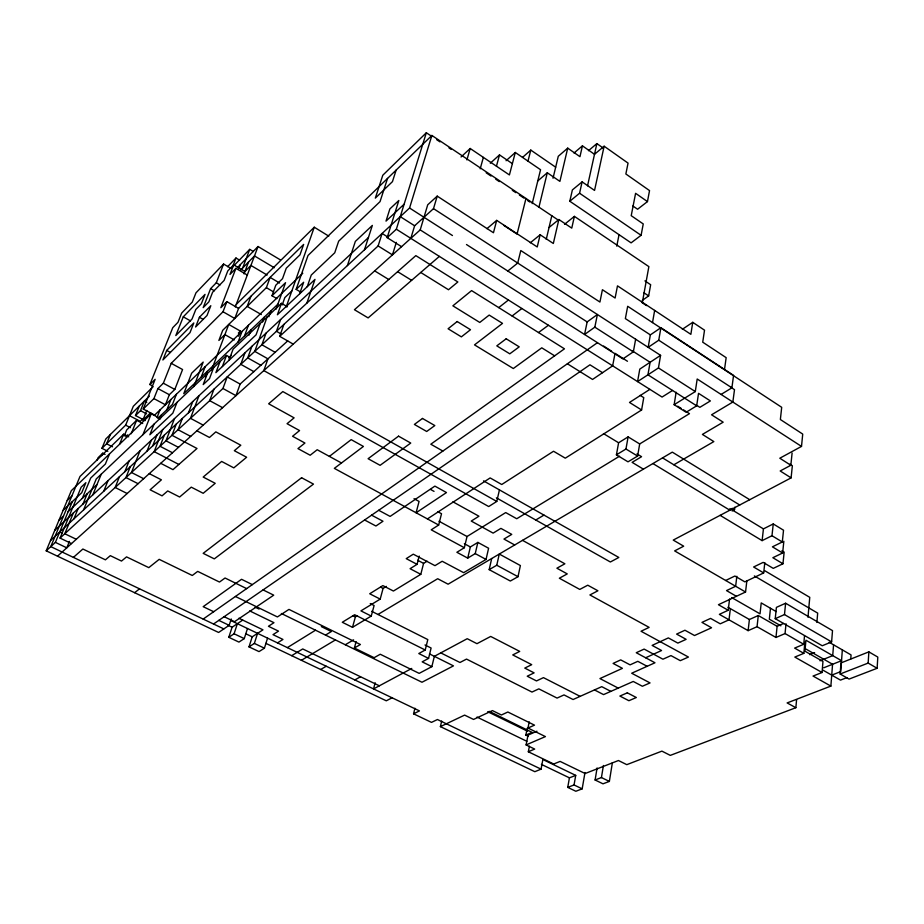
<?xml version="1.0" encoding="UTF-8"?>
<svg xmlns="http://www.w3.org/2000/svg" width="924" height="924" viewBox="0 0 924 924"><rect width="100%" height="100%" fill="white"/><g stroke="black" fill="none" stroke-linecap="round" stroke-linejoin="round"><path stroke-width="1.39" d="M877.13 668.283L877.8 657.079L868.86 651.87L840.967 662.935L840.147 674.012L849.064 679.082L877.13 668.283L868.156 663.074L840.147 674.012M868.156 663.074L868.86 651.87M850.773 658.974L851.062 654.931L829.151 642.249M842.341 649.884L840.736 671.598L831.727 675.132M833.564 644.802L832.72 655.624L819.981 660.776M796.592 699.664L795.853 707.703L787.133 702.921L830.872 686.093L832.57 664.264L806.005 649.087M831.623 641.891L832.512 630.63L785.608 603.233L776.403 607.38L775.236 618.664L822.256 645.761L831.623 641.891L784.488 614.576L775.236 618.664M830.872 686.093L813.051 676.056L822.06 672.499L822.961 661.457L804.943 651.189L805.924 640.228L841.545 660.695L823.7 667.798M816.885 622.453L817.682 613.12L754.354 575.929M822.06 672.499L794.813 657.068L803.857 653.349L804.85 642.226M807.98 617.255L809.759 597.343L764.749 570.709M803.857 653.349L794.628 648.094L803.753 644.271L804.504 635.885M729.579 599.029L728.193 610.267L719.346 614.356L748.128 630.653L757.056 626.703L775.975 637.468L785.054 633.564L786.024 623.758M784.488 614.576L785.608 603.233M792.099 453.049L790.84 465.257L779.798 458.223L801.512 446.408L802.725 434.084L780.364 419.519L781.704 407.311L724.474 369.773L726.16 357.657L702.725 342.18L704.527 330.18L692.746 322.326L682.362 329.279M783.841 541.279L782.64 552.991L772.418 546.835L782.305 541.984L783.529 530.214L773.249 523.943L763.432 528.886L762.115 540.632L720.119 515.349M746.881 580.619L745.553 592.007L674.636 550.9L683.691 546.188L673.238 540.09L791.106 477.87L792.353 465.731L789.939 464.195M764.806 562.658L763.686 572.926L753.614 566.99L763.166 562.381L773.261 568.375L782.963 563.767L784.153 552.113L781.912 550.773M775.975 637.468L777.107 626.31L783.575 623.481M770.477 608.281L769.334 619.196L780.872 625.825M762.115 540.632L771.979 535.724L773.249 523.943M757.056 626.703L758.292 615.511L777.107 626.31M748.128 630.653L749.399 619.507L758.292 615.511M736.844 576.287L735.643 586.266L726.518 590.598L736.405 596.292M730.376 608.65L729.001 619.831L720.235 623.816L710.591 618.399L701.951 622.383L711.561 627.766L694.513 635.527L684.95 630.237L676.599 634.095L686.139 639.339L677.858 643.104L668.352 637.906L652.113 645.402L661.572 650.519L645.645 657.773M732.154 510.972L734.522 509.725L734.846 507.184M721.067 394.433L731.9 387.837L733.564 375.387L660.891 327.708L650.357 334.881L648.163 347.332L658.754 340.217L660.891 327.708M676.137 392.238L674.15 404.689L686.139 412.266L696.673 405.832L698.532 393.335L710.383 400.935L699.849 407.334L696.315 405.082M674.15 404.689L695.298 391.568L697.193 379.002L801.512 446.408M692.746 322.326L690.863 334.338L617.486 285.863L615.107 298.036L602.413 289.72L599.919 302.044L520.801 250.543L517.717 263.04L507.819 271.021M597.1 767.96L595.091 779.983L603.002 783.818L609.366 781.415L612.381 762.704M595.091 779.983L601.432 777.558L603.418 765.488M660.579 355.347L639.789 369.103L637.572 381.589L658.454 367.937L660.579 355.347L433.506 208.639L437.214 196.119L493.451 232.733L496.696 220.374L537.237 246.962L540.147 234.765L553.326 243.474L558.87 219.508L571.76 228.136L574.393 216.366L648.867 266.62L642.376 302.298M567.74 787.387L574.047 784.95L575.721 775.375L569.427 777.846L567.74 787.387L575.848 791.256L582.178 788.853L584.984 772.499M639.685 443.947L628.112 436.879L618.606 442.769L616.412 454.851L628.008 461.827L637.606 456.063L639.685 443.947L689.477 413.652L683.587 409.933M427.419 518.918L490.147 477.927L501.744 484.511L553.534 451.247L565.292 458.177L641.602 409.979L643.751 397.62L640.147 395.357M652.517 322.58L654.654 310.418M616.412 454.851L625.964 449.018L628.112 436.879M642.238 300.462L648.648 295.911L650.658 284.719L644.929 280.884M437.214 196.119L427.72 204.793L420.212 229.903L622.926 358.893L633.344 351.848L635.643 339.235M441.684 721.067L440.39 726.622L534.834 771.69L541.06 769.149L542.873 759.528L575.721 775.375M647.458 201.594L649.537 190.598L625.86 173.978L628.054 163.109L604.134 146.223L594.548 190.425L582.12 181.866L572.383 189.917L569.808 201.247L631.092 242.862L641.094 235.308L643.243 223.943L631.219 215.673L635.596 193.312L647.458 201.594L637.583 209.251L632.859 205.971M795.853 707.703L670.304 755.382L661.907 751.131L626.795 764.656L618.445 760.521L585.123 773.527L560.117 761.411L553.707 764.009L528.332 751.766L529.417 746.199M528.262 736.266L525.86 735.1L527.2 728.274M536.959 731.219L528.02 735.123L526.091 744.917L545.426 736.601L527.974 728.031L529.198 721.829M616.758 246.131L619.045 234.673M594.837 327.154L597.389 314.518L587.156 321.91L584.557 334.488L594.837 327.154L633.344 351.848M518.006 576.703L520.385 565.557L499.272 554.053L496.766 565.234L489.177 569.646L510.337 581.023L518.006 576.703L496.766 565.234M587.548 185.793L596.869 143.59L603.36 148.163M569.808 201.247L579.567 193.232L582.12 181.866M489.177 569.646L491.695 558.512M604.134 146.223L594.502 154.308L582.432 145.842L579.96 156.676L567.717 148.14L558.281 156.272L553.026 178.24M341.464 462.993L317.198 449.734L310.175 455.243L297.955 448.602L304.932 443.035L292.562 436.278L299.572 430.572L287.052 423.7L294.109 417.844L268.653 403.788L282.813 391.568L488.704 506.548L496.777 501.443L499.445 489.882M419.196 556.098L417.071 564.345L406.225 558.639L413.282 554.181L434.973 565.661L442.18 561.261L463.652 572.672L486.047 559.436L488.6 548.244L477.858 542.4L470.362 546.962L467.717 558.119L456.872 552.286L464.345 547.724L467.036 536.509L505.717 512.577L516.735 518.745L619.542 456.202M546.246 239.374L551.801 215.766M567.717 148.14L559.898 181.37L547.297 172.765L537.803 180.896M467.717 558.119L475.236 553.603L477.858 542.4M356.121 641.602L354.366 648.024L374.128 657.692L380.249 654.25L419.161 673.365L431.854 666.654L434.349 656.329L467.221 638.703L476.969 643.681L490.69 636.44L519.727 651.408L512.739 654.931L531.727 664.668L524.763 668.087L534.13 672.868L527.211 676.206L536.498 680.93L543.451 677.627L580.133 696.361M541.06 769.149L437.445 719.519L431.508 722.383L413.571 713.825L414.934 708.246M431.854 666.654L422.164 661.85L428.574 658.408L431.104 648.024L425.005 644.975M538.946 207.161L547.297 172.765M428.574 658.408L418.78 653.534L425.236 650.011L427.8 639.581L371.61 611.272M532.201 203.615L540.552 169.727L515.303 152.472L506.075 160.718M525.975 198.475L517.059 234.095L503.696 225.329M464.345 547.724L431.219 529.822L438.669 525.028L441.522 513.732L437.791 511.7M386.359 586.394L383.079 588.426L380.203 599.11L369.704 593.762L382.848 585.597L393.428 591.037L420.801 574.324L423.585 563.374L427.107 561.203M527.985 161.134L530.792 150.092L555.671 167.198M515.303 152.472L509.413 174.936L470.177 148.487L461.053 156.965M375.167 682.755L373.562 688.911L411.746 668.445M496.454 166.193L499.491 154.909L512.37 163.64M425.236 650.011L354.643 614.726L342.284 622.268L352.494 627.327L371.252 616.065L374.104 605.52L370.258 603.568M352.494 627.327L355.394 616.909L357.449 615.661M480.203 168.803L483.368 157.38M466.909 159.91L470.177 148.487M410.822 238.357L414.622 225.768L433.506 208.639M396.315 242.377L392.457 254.874L378.124 245.946L279.706 336.348L293.231 344.132M50.485 540.575L409.563 208.016L431.878 135.447L558.754 220.42M401.57 246.673L387.168 237.653L396.35 229.221L426.334 132.744L432.016 136.556M238.877 618.248L262.97 629.833L252.206 636.832L249.006 646.869L259.02 651.605L264.414 648.198L267.556 638.138M387.168 237.653L398.833 200.485L389.87 208.928L386.013 221.113L404.123 204.204M249.006 646.869L254.366 643.427L257.553 633.344M378.124 245.946L382.097 233.46L388.022 237.179M242.712 620.085L232.086 627.234L228.794 637.294L238.935 642.099L244.259 638.611L247.493 628.528M396.153 170.062L392.446 181.647L375.317 198.129L382.79 175.237L426.334 132.744M364.483 249.769L372.349 225.41L355.347 241.407L347.389 265.592M387.549 178.401L380.041 201.628L338.669 241.164L334.742 252.783L311.261 275.052L307.242 286.683M228.794 637.294L234.084 633.783L237.376 623.677M160.58 418.734L151.236 413.779L71.333 490.667L46.2 550.819L218.595 632.466L229.152 625.317L231.243 618.976M306.837 303.153L314.98 279.406L277.396 314.772L281.462 303.315L287.387 306.78M299.63 293.855L303.649 282.259L296.154 289.374L300.935 292.215M279.706 336.348L283.887 324.405M296.154 289.374L308.015 255.486L431.878 135.447M280.596 319.531L276.449 331.289L281.312 334.095M286.221 306.907L314.264 227.212L328.771 236.14M282.224 304.943L284.811 297.62L291.845 290.945M266.066 333.102L261.896 344.779L275.144 352.321M276.137 309.078L285.551 282.675L271.991 295.749L276.865 298.614M268.861 316.782L271.032 310.73M287.711 340.91L240.136 384.072L235.967 395.645L222.938 388.496L60.06 538.091L71.518 543.578M262.531 321.979L264.276 317.151M271.991 295.749L275.791 285.216L282.513 278.69L286.267 268.214L299.965 254.839L303.661 244.41L238.588 308.397L234.8 318.503L223.019 311.758L171.229 363.317L163.34 383.217L157.912 388.554L153.915 398.614L143.232 409.032L154.643 415.072L302.783 273.238M267.163 316.863L254.758 351.386L267.948 358.847L263.814 370.593L496.777 501.443M251.917 346.315L247.724 357.9L260.857 365.28M260.164 323.504L256.063 334.846L215.893 372.649L220.039 361.55M249.041 335.146L251.016 329.752M234.269 339.917L224.902 334.615L218.884 340.448L222.707 330.318L266.366 287.664L270.108 277.408L279.602 283.021M244.987 352.783L240.794 364.322L253.857 371.633M222.938 388.496L227.2 376.911L240.136 384.072M244.513 335.932L248.417 325.294M228.933 360.383L233.067 349.203L281.462 303.315M238.496 336.163L240.367 331.081L228.725 324.451L211.712 369.658M238.092 342.042L242.007 331.427M213.964 389.166L209.69 400.658L222.592 407.669M222.372 366.551L226.507 355.417L230.284 357.53M250.958 296.234L247.193 306.398L261.33 314.576M213.652 367.602L209.505 378.655L203.199 384.603L207.346 373.585M205.174 376.703L207.172 371.436M244.04 273.897L248.533 262.012M198.995 395.726L190.46 418.318L203.199 425.121M235.32 306.895L258.039 246.512L280.203 259.783M201.213 377.096L205.163 366.713M242.631 268.029L249.723 249.365L253.372 251.547M188.508 412.739L192.758 401.547M193.832 386.613L203.188 362.081L191.638 373.215L183.761 393.693L277.87 304.215M238.842 268.63L240.367 264.622M182.351 418.445L178.055 429.718L190.667 436.394M223.019 311.758L226.877 301.651L238.588 308.397M176.276 424.07L171.98 435.296L196.997 448.475L172.973 469.646L160.73 463.317M247.309 275.052L235.909 268.353L220.848 307.692L226.877 301.651M232.467 267.14L235.978 258.015L239.57 260.141M174.532 418.56L165.974 440.817L178.471 447.366M267.128 275.04L250.912 265.442L244.941 271.506L233.668 264.853L229.984 274.428L235.909 268.353M164.345 435.123L160.037 446.269L172.476 452.748M177.004 402.367L172.823 413.178L149.85 434.788L154.042 424.139M162.751 429.556L154.181 451.64L178.863 464.449M176.438 394.213L172.465 404.423L157.831 418.341M159.944 418.745L161.446 414.911M171.229 363.317L182.571 369.531L174.821 389.431L169.346 394.71L165.408 404.758L153.915 398.614M152.703 445.899L156.976 434.961M166.921 409.69L170.894 399.514M233.668 264.853L227.801 270.894L224.116 280.446L212.589 292.273L208.859 301.848L203.188 307.634L210.626 288.611L216.285 282.779L223.585 264.045L230.942 268.364M157.022 417.533L159.991 409.944M146.997 451.189L151.259 440.286M199.411 317.267L195.599 327.004L207.022 315.488L210.822 305.705L199.411 317.267L203.176 319.404M140.055 450.75L131.474 472.499L143.647 478.69M130.284 466.666L125.964 477.558L138.08 483.691M142.977 434.638L151.236 413.779M146.789 410.429L142.885 420.224L150.67 412.716M124.844 471.702L129.117 460.972M143.232 409.032L155.14 379.325L149.896 384.546L152.379 385.886M166.713 350.427L162.89 359.967L189.998 332.652L193.809 322.961L166.713 350.427L170.386 352.448M119.473 476.68L115.165 487.479L127.165 493.508M183.275 316.828L175.803 335.562L192.042 318.988L195.796 309.494L201.328 303.823L205.036 294.386L183.275 316.828L190.54 320.917M145.149 420.628L135.493 415.546L139.328 406.017M149.896 384.546L172.765 327.673L177.997 322.28L181.682 313.063L192.319 302.033L195.969 292.839L223.585 264.045M131.231 433.714L136.613 420.304L142.712 423.504M135.493 415.546L140.494 410.66L144.329 401.097L146.743 402.379M124.232 436.001L126.669 429.96L136.613 420.304M103.731 491.256L108.004 480.676M107.831 451.316L101.952 448.313L125.652 425.156L133.299 406.306L153.188 386.613M119.566 444.259L123.643 434.188L128.679 436.809M92.804 494.871L101.213 474.231M109.482 453.961L105.371 464.056L90.668 478.089L82.34 498.325M82.964 504.065L87.179 493.774M69.427 541.383L66.794 547.828L55.394 542.388L46.2 550.819M83.587 509.909L96.258 478.932L226.507 355.417M97.112 460.071L98.083 457.703L102.726 453.199L105.093 454.412M101.952 448.313L105.798 438.992L149.388 396.119M73.862 518.918L78.124 508.581M101.744 455.578L102.726 453.199M110.43 434.43L106.595 443.774L112.497 446.812M60.06 538.091L81.139 487.191L85.874 482.674L81.739 492.7L63.098 510.371M73.331 513.051L64.784 533.749L76.288 539.281M55.394 542.388L72.315 501.64M227.581 266.713L235.978 258.015M234.361 265.188L249.723 249.365M237.491 267.567L258.039 246.512M240.69 270.004L254.493 255.936L274.312 267.741M236.255 304.412L314.264 227.212M123.643 434.188L79.984 476.495L50.774 546.627L223.839 628.909M143.185 418.468L140.217 421.332L129.487 415.684M125.733 436.763L127.708 434.846M238.357 333.021L240.367 331.081M67.233 500.485L71.818 496.096M228.702 357.888L231.427 355.324M58.928 520.351L63.513 516.042M68.133 511.688L97.032 484.499M54.724 530.422L368.445 237.514M490.298 163.213L499.491 154.909M57.507 556.179L420.212 229.903M522.568 157.369L530.792 150.092M73.4 557.391L82.883 549.029L105.405 559.828L110.326 555.659L121.518 561.053L126.542 556.883L148.799 567.636L159.182 559.355L192.284 575.479L197.701 571.39L219.496 582.051L225.052 578.008L246.639 588.611M439.362 256.387L368.122 317.902L354.446 309.725L415.835 255.625L457.854 281.97L448.487 289.743L420.732 272.464M574.035 153.014L582.432 145.842M486.983 228.655L496.696 220.374M588.461 150.704L596.869 143.59M530.295 242.781L540.147 234.765M549.041 227.5L558.87 219.508M564.552 224.301L574.393 216.366M134.615 592.7L139.547 588.831M498.729 307.611L508.431 300.011M329.383 456.387L351.178 439.639L363.421 446.442L334.338 468.364L438.669 525.028M512.115 315.996L521.875 308.501M538.519 332.559L548.394 325.26M203.176 619.08L597.458 342.688M213.536 624.012L589.951 364.807L602.529 372.695M649.872 389.362L629.498 402.448L641.602 409.979M672.522 390.459L662.069 397.054L396.35 229.221M277.489 642.896L282.963 639.443L272.996 634.649L278.505 631.138L268.434 626.276L273.966 622.684L249.699 610.914M417.071 564.345L410.071 568.699L420.801 574.324M287.364 647.62L315.523 630.203M380.203 599.11L360.926 610.88L371.252 616.065M291.684 655.67L302.726 648.948L379.36 685.804M325.514 635.088L331.358 631.531L321.344 626.611M301.397 660.302L335.435 639.928M377.962 614.472L437.687 578.724L448.105 584.199L672.302 452.136L749.734 499.711M535.781 520.004L543.982 515.095M345.287 644.756L353.592 639.858M354.366 648.024L360.418 644.502L288.958 609.401L277.419 616.943L235.412 596.477M320.663 669.496L326.253 666.25M673.839 464.784L713.848 441.591L702.402 434.419L723.169 422.176L711.561 414.795L732.847 402.044L734.499 389.662L730.976 387.375M354.804 679.937L360.545 676.761M790.84 465.257L780.179 470.974L791.106 477.87M392.088 697.793L386.278 700.808L265.869 643.358M413.571 713.825L419.461 710.903L231.012 620.628M725.663 580.48L734.869 576.033L744.871 581.877L763.686 572.926M782.64 552.991L772.845 557.715L782.963 563.767M440.39 726.622L464.61 715.107L473.55 719.438L492.446 710.591L501.409 714.991L507.853 712.011L534.499 725.144L527.974 728.031M745.553 592.007L718.433 604.712L728.193 610.267M525.86 735.1L532.109 732.362L489.223 711.341M528.332 751.766L534.673 749.075L526.091 744.917M809.597 654.631L814.587 652.587M846.95 677.615L840.505 680.11L822.891 670.119M234.084 633.783L244.259 638.611M254.366 643.427L264.414 648.198M218.803 620.385L229.152 625.317M228.286 625.421L232.086 627.234M245.934 633.841L252.206 636.832M213.687 611.711L203.176 606.675L241.545 579.29L252.344 584.615M224.128 616.712L234.511 621.69L273.723 595.16L263.074 589.905M574.047 784.95L582.178 788.853M59.679 532.062L62.197 533.275M541.383 764.367L569.427 777.846M255.197 607.195L259.078 609.078M477.015 717.07L526.853 741.302M601.432 777.558L609.366 781.415M487.687 711.699L527.523 731.207M281.358 613.501L421.991 682.247L453.465 665.881L429.521 653.926M352.853 615.638L355.394 616.909M440.783 652.887L459.967 662.496L466.528 659.089L531.993 692.064L538.831 688.865L557.068 698.082L564.021 694.917L573.076 699.526L601.755 686.659L610.856 691.371M149.272 473.631L161.4 479.833L150.115 489.789L162.058 495.841L167.718 490.944L179.626 497.008L191.256 487.156L203.188 493.289L215.211 483.31L203.188 477.061L221.645 461.446L233.818 467.867L246.627 457.241L234.326 450.704L240.806 445.229L215.823 431.878L209.471 437.479L196.893 430.792M380.757 587.237L383.079 588.426M594.467 689.928L603.557 694.605L633.252 681.462L642.376 686.255L650.022 682.917L631.681 673.238L654.989 662.774L636.243 652.725L644.132 649.087L662.935 659.205L670.963 655.601L680.295 660.66L688.438 657.056L641.025 631.242L649.133 627.384L589.893 594.952L597.92 590.783L587.768 585.204L579.775 589.42L559.332 578.228L567.255 573.908L556.895 568.202L564.887 563.79L522.534 540.355M618.248 688.103L599.93 678.574L622.418 668.341L613.086 663.42L620.72 659.898L630.076 664.853L637.814 661.33L647.135 666.296M125.652 425.156L130.446 427.662M140.494 410.66L146.558 413.86M417.66 560.244L423.585 563.374M364.599 519.993L375.918 526.01L382.975 521.24L371.61 515.165M157.912 388.554L169.346 394.71M378.701 510.279L390.113 516.412L434.881 486.116L446.477 492.561L416.089 512.762L419.069 501.443L414.021 498.683M475.236 553.603L486.047 559.436M464.368 543.716L470.362 546.962M163.34 383.217L174.821 389.431M439.004 521.24L467.036 536.509M514.691 544.975L503.95 539.062L511.757 534.384L500.9 528.378L493.127 533.113L471.24 521.067L478.944 516.227L452.899 501.813M430.607 489.477L434.037 491.383M496.373 497.84L610.371 561.988L618.826 557.461L483.518 480.873M442.873 451.062L430.815 444.213L564.46 348.822L471.598 290.598L452.876 305.832L479.775 322.453L489.177 315.084L502.506 323.377L474.52 344.883L513.305 368.526L541.776 347.828L554.643 355.832M727.962 607.276L749.399 619.507M785.054 633.564L803.753 644.271M731.727 597.585L760.025 613.848L761.226 602.91L776.229 611.607M210.626 288.611L214.333 290.748M216.285 282.779L220.004 284.927M266.366 287.664L273.527 291.88M643.416 469.161L632.108 462.358L641.568 456.687L636.994 453.915M729.879 508.535L763.432 528.886M603.464 433.587L618.606 442.769M652.91 463.559L729.856 510.198M771.979 535.724L782.305 541.984M625.964 449.018L637.606 456.063M732.212 508.327L734.522 509.725M662.543 457.888L739.731 504.989M374.659 270.882L388.727 279.51M397.62 271.679L411.619 280.33M567.382 363.779L592.55 379.441L612.647 365.846L615.038 353.349L627.465 361.261M677.708 406.214L681.231 408.443M400.265 216.632L414.622 225.768M603.626 346.084L611.607 351.166M696.673 405.832L647.932 374.809L650.115 362.277L632.074 350.704M409.563 208.016L452.448 235.528M466.481 244.525L587.156 321.91M658.454 367.937L695.298 391.568M658.754 340.217L731.9 387.837M650.357 334.881L625.363 318.607L627.685 306.294L723.307 368.999M642.088 302.679L646.511 305.59M644.028 292.85L648.648 295.911M436.567 139.593L439.986 141.88M448.995 147.921L451.247 149.422M486.186 172.811L490.979 176.022M495.749 179.21L499.307 181.601M512.312 190.298L515.835 192.666M519.369 195.022L524.035 198.152M527.535 200.496L529.868 202.056M579.567 193.232L641.094 235.308M457.172 321.529L448.094 328.771L461.365 336.867L470.501 329.718L457.172 321.529M301.594 477.731L203.176 553.349L214.31 558.87L313.479 484.095L301.594 477.731M506.19 338.785L496.8 345.865L509.782 353.823L519.219 346.847L506.19 338.785M398.544 436.163L368.099 458.708L380.099 465.326L410.741 443.058L398.544 436.163M422.476 418.457L414.391 424.439L426.692 431.473L434.823 425.56L422.476 418.457M627.315 692.827L619.9 696.061L628.898 700.715L636.324 697.516L627.315 692.827"/></g></svg>
